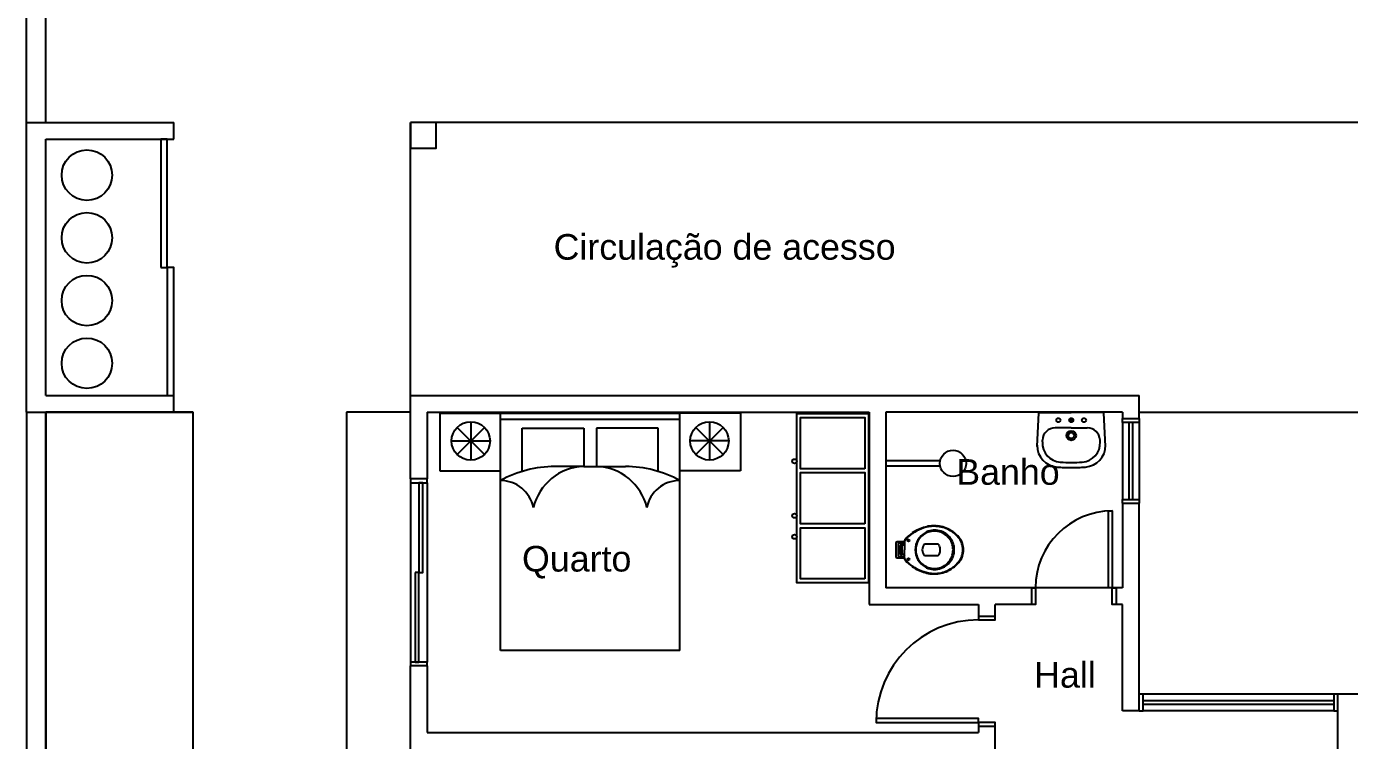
# Model space of a CAD drawing. Extents: x -120 to 1117, y 5 to 675.
# Drawn here: x -120.26 to -109.93, y 38.08 to 43.65 of the extents above; entities that cross this region are included whole.
import ezdxf
from ezdxf.enums import TextEntityAlignment as Align

# ---------------------------------------------------------------- set-up
doc = ezdxf.new("R2010")
doc.units = 0
doc.header["$MEASUREMENT"] = 0
for name, color, linetype in [('06', 1, 'CONTINUOUS'), ('janela-porta', 6, 'CONTINUOUS'), ('moveis', 253, 'CONTINUOUS'), ('muro', 6, 'CONTINUOUS'), ('parede', 2, 'CONTINUOUS'), ('piso', 4, 'CONTINUOUS'), ('PORTA_E_JANELA', 6, 'CONTINUOUS'), ('texto', 7, 'CONTINUOUS')]:
    doc.layers.add(name, color=color, linetype=linetype)
doc.styles.get("Standard").update_dxf_attribs({"font": 'arial.ttf'})

msp = doc.modelspace()

# ---------------------------------------------------------------- linework, layer by layer
at = {"layer": '06', "color": 240}
for centre in [(-119.79, 42.493), (-119.79, 42.004), (-119.79, 41.514), (-119.79, 41.025)]:
    msp.add_circle(centre, 0.197, dxfattribs=at)
at = {"layer": 'janela-porta', "color": 6, "linetype": 'Continuous'}
for p, q in [((-111.702, 40.563), (-111.702, 39.963)), ((-111.572, 40.563), (-111.572, 39.963)), ((-117.262, 40.093), (-117.262, 38.693)), ((-117.132, 40.093), (-117.132, 38.693)), ((-110.052, 38.443), (-111.542, 38.443)), ((-110.052, 38.313), (-111.542, 38.313))]:
    msp.add_line(p, q, dxfattribs=at)
for points in [[(-111.572, 40.593), (-111.572, 40.563), (-111.702, 40.563), (-111.702, 40.593)], [(-117.262, 40.123), (-117.262, 40.093), (-117.132, 40.093), (-117.132, 40.123)], [(-111.702, 39.933), (-111.702, 39.963), (-111.572, 39.963), (-111.572, 39.933)], [(-112.412, 39.273), (-112.382, 39.273), (-112.382, 39.143), (-112.412, 39.143)], [(-111.752, 39.143), (-111.782, 39.143), (-111.782, 39.273), (-111.752, 39.273)], [(-112.827, 39.053), (-112.827, 39.023), (-112.697, 39.023), (-112.697, 39.053)], [(-117.132, 38.663), (-117.132, 38.693), (-117.262, 38.693), (-117.262, 38.663)], [(-111.572, 38.313), (-111.542, 38.313), (-111.542, 38.443), (-111.572, 38.443)], [(-110.022, 38.443), (-110.052, 38.443), (-110.052, 38.313), (-110.022, 38.313)], [(-112.697, 38.193), (-112.697, 38.223), (-112.827, 38.223), (-112.827, 38.193)]]:
    msp.add_lwpolyline(points, dxfattribs=at)
for points in [[(-111.652, 40.563), (-111.652, 39.963), (-111.622, 39.963), (-111.622, 40.563), (-111.652, 40.563)], [(-117.197, 40.093), (-117.197, 39.393), (-117.167, 39.393), (-117.167, 40.093), (-117.197, 40.093)], [(-111.782, 39.273), (-111.812, 39.273), (-111.812, 39.873), (-111.782, 39.873), (-111.782, 39.273)], [(-117.227, 39.393), (-117.227, 38.693), (-117.197, 38.693), (-117.197, 39.393), (-117.227, 39.393)], [(-110.052, 38.363), (-111.542, 38.363), (-111.542, 38.393), (-110.052, 38.393), (-110.052, 38.363)], [(-112.827, 38.223), (-112.827, 38.253), (-113.627, 38.253), (-113.627, 38.223), (-112.827, 38.223)]]:
    msp.add_lwpolyline(points, close=True, dxfattribs=at)
for centre, radius in [((-111.782, 39.273), 0.6), ((-112.827, 38.223), 0.8)]:
    msp.add_arc(centre, radius, 90, 180, dxfattribs=at)
at = {"layer": 'moveis'}
for p, q in [((-117.034, 40.635), (-115.16, 40.635)), ((-117.034, 40.635), (-116.879, 40.635)), ((-117.034, 40.635), (-117.034, 40.185)), ((-116.56, 38.785), (-116.56, 40.635)), ((-115.16, 38.785), (-115.16, 40.635)), ((-114.687, 40.635), (-115.16, 40.635)), ((-114.687, 40.635), (-114.687, 40.185)), ((-112.365, 40.481), (-112.357, 40.636)), ((-112.352, 40.641), (-112.103, 40.641)), ((-111.853, 40.641), (-112.103, 40.641)), ((-111.84, 40.481), (-111.848, 40.636)), ((-116.686, 40.525), (-116.898, 40.313)), ((-116.898, 40.525), (-116.686, 40.313)), ((-116.792, 40.569), (-116.792, 40.269)), ((-115.16, 40.585), (-116.56, 40.585)), ((-116.391, 40.519), (-115.91, 40.519)), ((-116.391, 40.181), (-116.391, 40.519)), ((-115.91, 40.519), (-115.91, 40.219)), ((-115.329, 40.519), (-115.81, 40.519)), ((-115.81, 40.519), (-115.81, 40.219)), ((-115.329, 40.181), (-115.329, 40.519)), ((-114.822, 40.525), (-115.035, 40.313)), ((-115.035, 40.525), (-114.822, 40.313)), ((-114.928, 40.569), (-114.928, 40.269)), ((-112.103, 40.521), (-112.228, 40.521)), ((-112.113, 40.581), (-112.093, 40.581)), ((-112.103, 40.591), (-112.103, 40.571)), ((-112.103, 40.521), (-111.978, 40.521)), ((-116.942, 40.419), (-116.642, 40.419)), ((-114.778, 40.419), (-115.078, 40.419)), ((-112.37, 40.376), (-112.365, 40.481)), ((-112.328, 40.411), (-112.327, 40.426)), ((-111.877, 40.411), (-111.878, 40.426)), ((-111.835, 40.376), (-111.84, 40.481)), ((-112.37, 40.385), (-112.37, 40.376)), ((-115.91, 40.219), (-116.136, 40.219)), ((-115.91, 40.219), (-115.584, 40.219)), ((-113.127, 40.264), (-113.552, 40.264)), ((-113.552, 40.224), (-113.127, 40.224)), ((-117.034, 40.185), (-116.56, 40.185)), ((-114.687, 40.185), (-115.16, 40.185)), ((-113.474, 39.621), (-113.474, 39.569)), ((-113.404, 39.632), (-113.462, 39.632)), ((-113.455, 39.614), (-113.455, 39.569)), ((-113.404, 39.622), (-113.448, 39.622)), ((-113.439, 39.601), (-113.439, 39.569)), ((-113.427, 39.605), (-113.427, 39.569)), ((-113.412, 39.605), (-113.423, 39.605)), ((-113.404, 39.644), (-113.404, 39.639)), ((-113.404, 39.639), (-113.404, 39.632)), ((-113.404, 39.632), (-113.404, 39.569)), ((-113.154, 39.614), (-113.25, 39.614)), ((-113.474, 39.569), (-113.474, 39.518)), ((-113.462, 39.507), (-113.404, 39.507)), ((-113.455, 39.569), (-113.455, 39.524)), ((-113.448, 39.517), (-113.404, 39.517)), ((-113.439, 39.538), (-113.439, 39.569)), ((-113.427, 39.569), (-113.427, 39.534)), ((-113.412, 39.533), (-113.423, 39.533)), ((-113.404, 39.507), (-113.404, 39.569)), ((-113.404, 39.507), (-113.404, 39.5)), ((-113.404, 39.5), (-113.404, 39.495)), ((-113.25, 39.525), (-113.154, 39.525)), ((-115.16, 38.785), (-116.56, 38.785))]:
    msp.add_line(p, q, dxfattribs=at)
for points in [[(-113.686, 39.312), (-114.246, 39.312), (-114.246, 40.632), (-113.686, 40.632), (-113.686, 39.312)], [(-113.716, 40.202), (-114.216, 40.202), (-114.216, 40.602), (-113.716, 40.602), (-113.716, 40.202)], [(-113.716, 39.772), (-114.216, 39.772), (-114.216, 40.172), (-113.716, 40.172), (-113.716, 39.772)], [(-113.716, 39.342), (-114.216, 39.342), (-114.216, 39.742), (-113.716, 39.742), (-113.716, 39.342)]]:
    msp.add_lwpolyline(points, close=True, dxfattribs=at)
for centre, radius in [((-116.792, 40.419), 0.15), ((-114.928, 40.419), 0.15), ((-112.203, 40.581), 0.016), ((-112.103, 40.581), 0.016), ((-112.003, 40.581), 0.016), ((-112.103, 40.461), 0.0375), ((-112.103, 40.461), 0.0225), ((-113.026, 40.244), 0.102), ((-114.264, 40.261), 0.017), ((-114.264, 39.835), 0.017), ((-114.264, 39.671), 0.017), ((-113.374, 39.642), 0.0075), ((-113.374, 39.496), 0.0075)]:
    msp.add_circle(centre, radius, dxfattribs=at)
for centre, radius, start, end in [((-112.352, 40.636), 0.005, 90, 177.0582), ((-111.853, 40.636), 0.005, 2.9418, 90), ((-112.228, 40.421), 0.1, 90, 177.0582), ((-111.978, 40.421), 0.1, 2.9418, 90), ((-112.178, 40.403), 0.15, 177.0582, 266.2836), ((-112.027, 40.403), 0.15, 273.7164, 2.9418), ((-112.2, 40.385), 0.17, 180, 265.3019), ((-112.005, 40.385), 0.17, 274.6981, 0), ((-116.136, 39.342), 0.877, 90, 118.8881), ((-115.895, 39.801), 0.42, 92.0643, 166.5578), ((-115.825, 39.801), 0.42, 13.4422, 87.9357), ((-115.584, 39.342), 0.877, 61.1119, 90), ((-112.103, 41.571), 1.36, 265.3019, 270), ((-112.103, 41.571), 1.32, 266.2836, 270), ((-112.103, 41.571), 1.32, 270, 273.7164), ((-112.103, 41.571), 1.36, 270, 274.6981), ((-116.56, 39.848), 0.262, 11.064, 90.0505), ((-115.161, 39.848), 0.262, 89.9495, 168.936), ((-113.162, 39.437), 0.316, 124.4641, 139.2454), ((-113.162, 39.437), 0.32, 124.4619, 138.0521), ((-113.156, 39.424), 0.335, 105.2525, 124.1524), ((-113.156, 39.424), 0.331, 97.2935, 124.1503), ((-113.167, 39.569), 0.154, 119.6559, 179.7512), ((-113.171, 39.57), 0.146, 119.9114, 180.1122), ((-113.174, 39.514), 0.243, 82.9547, 106.7622), ((-113.17, 39.577), 0.146, 79.5544, 120.2981), ((-113.172, 39.57), 0.145, 78.9336, 119.8052), ((-113.174, 39.514), 0.239, 82.9494, 95.7593), ((-113.172, 39.509), 0.248, 58.9269, 83.517), ((-113.172, 39.509), 0.244, 58.9326, 83.5222), ((-113.171, 39.566), 0.157, 41.2224, 79.972), ((-113.171, 39.571), 0.144, 43.0735, 79.1921), ((-113.185, 39.494), 0.264, 38.1702, 58.3139), ((-113.185, 39.494), 0.268, 38.1603, 58.3191), ((-113.462, 39.62), 0.0118, 88.701, 176.3198), ((-113.448, 39.615), 0.00728, 88.275, 181.725), ((-113.432, 39.601), 0.00666, 143.8977, 182.0428), ((-113.433, 39.601), 0.00592, 112.5984, 136.064), ((-113.431, 39.594), 0.0131, 70.3418, 109.3875), ((-113.422, 39.617), 0.0119, 245.9796, 265.9479), ((-113.412, 39.614), 0.00832, 272.0149, 355.282), ((-113.394, 39.644), 0.0102, 134.7561, 181.6914), ((-113.394, 39.638), 0.00945, 141.3484, 173.012), ((-113.198, 39.569), 0.0683, 139.3118, 220.6882), ((-113.153, 39.59), 0.0241, 23.5104, 90.8905), ((-113.21, 39.569), 0.0846, 339.2223, 20.7777), ((-113.168, 39.571), 0.142, 359.3364, 43.7716), ((-113.169, 39.57), 0.153, 359.9453, 40.6637), ((-113.093, 39.57), 0.144, 359.8718, 36.98), ((-113.093, 39.57), 0.149, 359.8718, 36.9981), ((-113.462, 39.519), 0.0118, 183.6802, 271.299), ((-113.448, 39.524), 0.00728, 178.275, 271.725), ((-113.432, 39.538), 0.00666, 177.9572, 216.1023), ((-113.433, 39.538), 0.00592, 223.936, 247.4017), ((-113.431, 39.545), 0.0131, 250.6125, 289.6581), ((-113.422, 39.522), 0.0119, 94.0521, 114.0204), ((-113.412, 39.525), 0.00832, 4.718, 87.9851), ((-113.394, 39.501), 0.00945, 186.988, 218.6516), ((-113.394, 39.495), 0.0102, 178.3086, 225.2439), ((-113.162, 39.702), 0.316, 220.7546, 235.5359), ((-113.162, 39.702), 0.32, 221.9479, 235.5381), ((-113.167, 39.57), 0.154, 180.2488, 240.3441), ((-113.171, 39.569), 0.146, 179.8878, 240.0886), ((-113.153, 39.549), 0.0241, 269.1095, 336.4896), ((-113.168, 39.568), 0.142, 316.2284, 0.6636), ((-113.169, 39.569), 0.153, 319.3363, 0.0547), ((-113.185, 39.645), 0.264, 301.6861, 321.8298), ((-113.185, 39.645), 0.268, 301.6809, 321.8397), ((-113.093, 39.569), 0.144, 323.02, 0.1282), ((-113.093, 39.569), 0.149, 323.0019, 0.1282), ((-113.156, 39.715), 0.335, 235.8477, 254.7475), ((-113.156, 39.715), 0.331, 235.8497, 262.7065), ((-113.172, 39.569), 0.145, 240.1948, 281.0664), ((-113.17, 39.562), 0.146, 239.7019, 280.4456), ((-113.174, 39.624), 0.243, 253.2378, 277.0453), ((-113.174, 39.624), 0.239, 264.2407, 277.0506), ((-113.171, 39.567), 0.144, 280.8079, 316.9265), ((-113.171, 39.573), 0.157, 280.028, 318.7776), ((-113.172, 39.629), 0.244, 276.4778, 301.0674), ((-113.172, 39.629), 0.248, 276.483, 301.0731)]:
    msp.add_arc(centre, radius, start, end, dxfattribs=at)
at = {"layer": 'muro'}
for p, q in [((-120.262, 42.903), (-120.262, 68.133)), ((-120.112, 42.903), (-120.112, 67.983)), ((-120.262, 40.643), (-120.262, 42.903)), ((-120.262, 40.643), (-120.262, 26.113)), ((-120.112, 40.643), (-120.112, 26.113))]:
    msp.add_line(p, q, dxfattribs=at)
at = {"layer": 'parede'}
for p, q in [((-120.262, 40.643), (-120.262, 42.903)), ((-120.262, 42.903), (-119.112, 42.903)), ((-119.112, 42.773), (-119.112, 42.903)), ((-120.112, 40.773), (-120.112, 42.773)), ((-120.112, 42.773), (-119.112, 42.773)), ((-120.112, 40.773), (-119.112, 40.773)), ((-119.112, 40.643), (-119.112, 40.773)), ((-117.262, 40.773), (-111.572, 40.773)), ((-117.262, 40.123), (-117.262, 40.773)), ((-111.572, 40.593), (-111.572, 40.773)), ((-120.262, 40.643), (-119.112, 40.643)), ((-117.132, 40.643), (-117.132, 40.123)), ((-117.132, 40.643), (-113.682, 40.643)), ((-113.682, 40.643), (-113.682, 39.143)), ((-111.702, 40.643), (-113.552, 40.643)), ((-113.552, 40.643), (-113.552, 39.273)), ((-111.702, 40.643), (-111.702, 40.593)), ((-111.702, 40.593), (-111.572, 40.593)), ((-117.132, 40.123), (-117.262, 40.123)), ((-111.702, 39.933), (-111.702, 39.273)), ((-111.702, 39.933), (-111.572, 39.933)), ((-111.572, 38.443), (-111.572, 39.933)), ((-112.412, 39.273), (-113.552, 39.273)), ((-112.412, 39.273), (-112.412, 39.143)), ((-111.702, 39.273), (-111.752, 39.273)), ((-111.752, 39.273), (-111.752, 39.143)), ((-113.682, 39.143), (-112.827, 39.143)), ((-112.827, 39.143), (-112.827, 39.053)), ((-112.697, 39.053), (-112.697, 39.143)), ((-112.412, 39.143), (-112.697, 39.143)), ((-111.702, 39.143), (-111.752, 39.143)), ((-111.702, 38.313), (-111.702, 39.143)), ((-112.827, 39.053), (-112.697, 39.053)), ((-117.262, 37.925), (-117.262, 38.663)), ((-117.132, 38.663), (-117.262, 38.663)), ((-117.132, 38.663), (-117.132, 38.143)), ((-111.572, 38.443), (-111.572, 38.443)), ((-111.572, 38.313), (-111.572, 38.443)), ((-110.022, 38.313), (-110.022, 38.443)), ((-109.607, 38.443), (-110.022, 38.443)), ((-111.572, 38.313), (-111.702, 38.313)), ((-110.022, 34.013), (-110.022, 38.313)), ((-117.132, 38.143), (-112.827, 38.143)), ((-112.827, 38.193), (-112.827, 38.143)), ((-112.827, 38.193), (-112.697, 38.193)), ((-112.697, 37.963), (-112.697, 38.193))]:
    msp.add_line(p, q, dxfattribs=at)
msp.add_lwpolyline([(-117.262, 42.903), (-117.262, 42.703), (-117.062, 42.703), (-117.062, 42.903), (-117.262, 42.903)], close=True, dxfattribs=at)
at = {"layer": 'piso'}
for p, q in [((-117.262, 40.773), (-117.262, 42.903)), ((-107.132, 42.903), (-117.262, 42.903)), ((-118.962, 40.643), (-120.112, 40.643)), ((-118.962, 40.643), (-118.962, 26.113)), ((-117.262, 40.643), (-117.762, 40.643)), ((-117.762, 40.643), (-117.762, 26.113)), ((-111.572, 40.643), (-109.522, 40.643)), ((-111.702, 39.273), (-112.412, 39.273))]:
    msp.add_line(p, q, dxfattribs=at)
msp.add_lwpolyline([(-118.962, 26.113), (-120.112, 26.113), (-120.112, 40.643), (-118.962, 40.643)], close=True, dxfattribs=at)
at = {"layer": 'PORTA_E_JANELA'}
for points in [[(-119.212, 41.773), (-119.162, 41.773), (-119.162, 42.773), (-119.212, 42.773)], [(-119.162, 40.773), (-119.112, 40.773), (-119.112, 41.773), (-119.162, 41.773)]]:
    msp.add_lwpolyline(points, close=True, dxfattribs=at)

# ---------------------------------------------------------------- texts
at = {"layer": 'texto'}
for s, p in [('Circulação de acesso', (-114.81, 41.773)), ('Banho', (-112.597, 40.017)), ('Quarto', (-115.965, 39.34)), ('Hall', (-112.152, 38.434))]:
    msp.add_text(s, height=0.2, dxfattribs=at).set_placement(p, align=Align.BOTTOM_CENTER)

doc.saveas('drawing.dxf')
